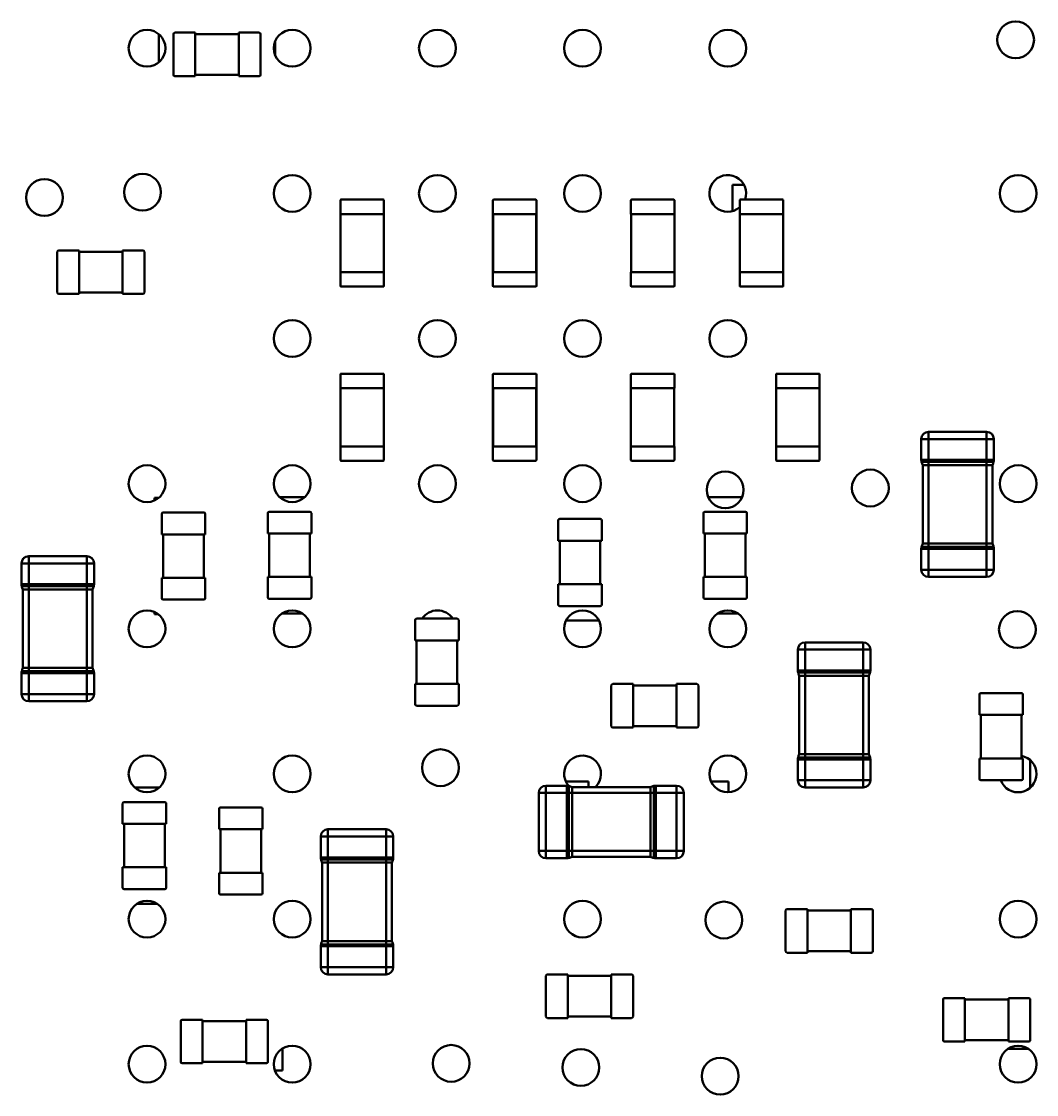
# Model space of a CAD drawing. Header units: millimetres. Extents: x 46 to 194, y 102 to 162.
# Drawn here: x 147.23 to 154.23, y 126.2 to 133.59 of the extents above; entities that cross this region are included whole.
import ezdxf

# ---------------------------------------------------------------- set-up
doc = ezdxf.new("R2010")
doc.units = ezdxf.units.MM
doc.header["$LTSCALE"] = 0.75
doc.layers.add('Visible', color=7, linetype='Continuous', lineweight=50)

msp = doc.modelspace()

# ---------------------------------------------------------------- linework, layer by layer
at = {"layer": 'Visible', "extrusion": (0, 0, -1)}
for p, q in [((148.1793, 133.3095), (148.1793, 133.5044)), ((148.2801, 133.5048), (148.2801, 133.2248)), ((148.4301, 133.5148), (148.2901, 133.5148)), ((148.4301, 133.5148), (148.4301, 133.5048)), ((148.4301, 133.2248), (148.4301, 133.5048)), ((148.7301, 133.5048), (148.4301, 133.5048)), ((148.7301, 133.5148), (148.7301, 133.5048)), ((148.7301, 133.5148), (148.8701, 133.5148)), ((148.7301, 133.2248), (148.7301, 133.5048)), ((148.8801, 133.5048), (148.8801, 133.2248)), ((148.9809, 133.4548), (148.9809, 133.359)), ((148.2901, 133.2148), (148.4301, 133.2148)), ((148.4301, 133.2248), (148.4301, 133.2148)), ((148.7301, 133.2248), (148.4301, 133.2248)), ((148.7301, 133.2248), (148.7301, 133.2148)), ((148.8701, 133.2148), (148.7301, 133.2148)), ((152.1304, 132.4654), (152.2107, 132.4654)), ((152.1304, 132.2843), (152.1304, 132.4654)), ((149.4304, 132.2645), (149.4304, 132.3595)), ((149.4354, 132.3645), (149.7254, 132.3645)), ((149.7304, 132.3595), (149.7304, 132.2645)), ((150.4806, 132.2645), (150.4806, 132.3595)), ((150.4856, 132.3645), (150.7756, 132.3645)), ((150.7806, 132.3595), (150.7806, 132.2645)), ((151.4316, 132.2645), (151.4316, 132.3595)), ((151.4366, 132.3645), (151.7266, 132.3645)), ((151.7316, 132.3595), (151.7316, 132.2645)), ((152.1812, 132.2645), (152.1812, 132.3595)), ((152.1862, 132.3645), (152.4762, 132.3645)), ((152.4812, 132.3595), (152.4812, 132.2645)), ((149.4304, 132.2645), (149.4354, 132.2645)), ((149.4309, 132.2645), (149.4309, 131.8645)), ((149.4314, 131.8645), (149.4314, 132.2645)), ((149.4354, 132.2645), (149.7254, 132.2645)), ((149.7104, 132.2645), (149.4504, 132.2645)), ((149.7254, 132.2645), (149.7304, 132.2645)), ((149.7294, 132.2645), (149.7294, 131.8645)), ((149.7299, 131.8645), (149.7299, 132.2645)), ((150.4806, 132.2645), (150.4856, 132.2645)), ((150.4811, 132.2645), (150.4811, 131.8645)), ((150.4816, 131.8645), (150.4816, 132.2645)), ((150.4856, 132.2645), (150.7756, 132.2645)), ((150.7606, 132.2645), (150.5006, 132.2645)), ((150.7756, 132.2645), (150.7806, 132.2645)), ((150.7796, 132.2645), (150.7796, 131.8645)), ((150.7801, 131.8645), (150.7801, 132.2645)), ((151.4316, 132.2645), (151.4366, 132.2645)), ((151.4321, 132.2645), (151.4321, 131.8645)), ((151.4326, 131.8645), (151.4326, 132.2645)), ((151.4366, 132.2645), (151.7266, 132.2645)), ((151.7116, 132.2645), (151.4516, 132.2645)), ((151.7266, 132.2645), (151.7316, 132.2645)), ((151.7306, 132.2645), (151.7306, 131.8645)), ((151.7311, 131.8645), (151.7311, 132.2645)), ((152.1812, 132.2645), (152.1862, 132.2645)), ((152.1817, 132.2645), (152.1817, 131.8645)), ((152.1822, 131.8645), (152.1822, 132.2645)), ((152.1862, 132.2645), (152.4762, 132.2645)), ((152.4612, 132.2645), (152.2012, 132.2645)), ((152.4762, 132.2645), (152.4812, 132.2645)), ((152.4802, 132.2645), (152.4802, 131.8645)), ((152.4807, 131.8645), (152.4807, 132.2645)), ((147.48, 132.0044), (147.48, 131.7244)), ((147.63, 132.0144), (147.49, 132.0144)), ((147.63, 132.0144), (147.63, 132.0044)), ((147.63, 131.7244), (147.63, 132.0044)), ((147.93, 132.0044), (147.63, 132.0044)), ((147.93, 132.0144), (147.93, 132.0044)), ((147.93, 132.0144), (148.07, 132.0144)), ((147.93, 131.7244), (147.93, 132.0044)), ((148.08, 132.0044), (148.08, 131.7244)), ((149.4354, 131.8645), (149.4304, 131.8645)), ((149.4304, 131.7695), (149.4304, 131.8645)), ((149.7254, 131.8645), (149.4354, 131.8645)), ((149.4504, 131.8645), (149.7104, 131.8645)), ((149.7304, 131.8645), (149.7254, 131.8645)), ((149.7304, 131.8645), (149.7304, 131.7695)), ((150.4856, 131.8645), (150.4806, 131.8645)), ((150.4806, 131.7695), (150.4806, 131.8645)), ((150.7756, 131.8645), (150.4856, 131.8645)), ((150.5006, 131.8645), (150.7606, 131.8645)), ((150.7806, 131.8645), (150.7756, 131.8645)), ((150.7806, 131.8645), (150.7806, 131.7695)), ((151.4366, 131.8645), (151.4316, 131.8645)), ((151.4316, 131.7695), (151.4316, 131.8645)), ((151.7266, 131.8645), (151.4366, 131.8645)), ((151.4516, 131.8645), (151.7116, 131.8645)), ((151.7316, 131.8645), (151.7266, 131.8645)), ((151.7316, 131.8645), (151.7316, 131.7695)), ((152.1862, 131.8645), (152.1812, 131.8645)), ((152.1812, 131.7695), (152.1812, 131.8645)), ((152.4762, 131.8645), (152.1862, 131.8645)), ((152.2012, 131.8645), (152.4612, 131.8645)), ((152.4812, 131.8645), (152.4762, 131.8645)), ((152.4812, 131.8645), (152.4812, 131.7695)), ((149.7254, 131.7645), (149.4354, 131.7645)), ((150.7756, 131.7645), (150.4856, 131.7645)), ((151.7266, 131.7645), (151.4366, 131.7645)), ((152.4762, 131.7645), (152.1862, 131.7645)), ((147.49, 131.7144), (147.63, 131.7144)), ((147.63, 131.7244), (147.63, 131.7144)), ((147.93, 131.7244), (147.63, 131.7244)), ((147.93, 131.7244), (147.93, 131.7144)), ((148.07, 131.7144), (147.93, 131.7144)), ((149.4354, 131.1641), (149.7254, 131.1641)), ((150.4856, 131.1641), (150.7756, 131.1641)), ((151.4359, 131.1641), (151.7259, 131.1641)), ((152.4361, 131.1641), (152.7261, 131.1641)), ((149.4304, 131.0641), (149.4304, 131.1591)), ((149.7304, 131.1591), (149.7304, 131.0641)), ((150.4806, 131.0641), (150.4806, 131.1591)), ((150.7806, 131.1591), (150.7806, 131.0641)), ((151.4309, 131.0641), (151.4309, 131.1591)), ((151.7309, 131.1591), (151.7309, 131.0641)), ((152.4311, 131.0641), (152.4311, 131.1591)), ((152.7311, 131.1591), (152.7311, 131.0641)), ((149.4304, 131.0641), (149.4354, 131.0641)), ((149.4309, 131.0641), (149.4309, 130.6641)), ((149.4314, 130.6641), (149.4314, 131.0641)), ((149.4354, 131.0641), (149.7254, 131.0641)), ((149.7104, 131.0641), (149.4504, 131.0641)), ((149.7254, 131.0641), (149.7304, 131.0641)), ((149.7294, 131.0641), (149.7294, 130.6641)), ((149.7299, 130.6641), (149.7299, 131.0641)), ((150.4806, 131.0641), (150.4856, 131.0641)), ((150.4811, 131.0641), (150.4811, 130.6641)), ((150.4816, 130.6641), (150.4816, 131.0641)), ((150.4856, 131.0641), (150.7756, 131.0641)), ((150.7606, 131.0641), (150.5006, 131.0641)), ((150.7756, 131.0641), (150.7806, 131.0641)), ((150.7796, 131.0641), (150.7796, 130.6641)), ((150.7801, 130.6641), (150.7801, 131.0641)), ((151.4309, 131.0641), (151.4359, 131.0641)), ((151.4314, 131.0641), (151.4314, 130.6641)), ((151.4319, 130.6641), (151.4319, 131.0641)), ((151.4359, 131.0641), (151.7259, 131.0641)), ((151.7109, 131.0641), (151.4509, 131.0641)), ((151.7259, 131.0641), (151.7309, 131.0641)), ((151.7299, 131.0641), (151.7299, 130.6641)), ((151.7304, 130.6641), (151.7304, 131.0641)), ((152.4311, 131.0641), (152.4361, 131.0641)), ((152.4316, 131.0641), (152.4316, 130.6641)), ((152.4321, 130.6641), (152.4321, 131.0641)), ((152.4361, 131.0641), (152.7261, 131.0641)), ((152.7111, 131.0641), (152.4511, 131.0641)), ((152.7261, 131.0641), (152.7311, 131.0641)), ((152.7301, 131.0641), (152.7301, 130.6641)), ((152.7306, 130.6641), (152.7306, 131.0641)), ((153.4814, 130.7139), (153.4814, 130.7639)), ((153.4814, 130.7639), (153.4814, 130.7139)), ((153.4814, 130.7639), (153.8814, 130.7639)), ((153.8814, 130.7639), (153.4814, 130.7639)), ((153.8814, 130.7139), (153.8814, 130.7639)), ((153.8814, 130.7639), (153.8814, 130.7139)), ((149.4354, 130.6641), (149.4304, 130.6641)), ((149.4304, 130.5691), (149.4304, 130.6641)), ((149.7254, 130.6641), (149.4354, 130.6641)), ((149.4504, 130.6641), (149.7104, 130.6641)), ((149.7304, 130.6641), (149.7254, 130.6641)), ((149.7304, 130.6641), (149.7304, 130.5691)), ((150.4856, 130.6641), (150.4806, 130.6641)), ((150.4806, 130.5691), (150.4806, 130.6641)), ((150.7756, 130.6641), (150.4856, 130.6641)), ((150.5006, 130.6641), (150.7606, 130.6641)), ((150.7806, 130.6641), (150.7756, 130.6641)), ((150.7806, 130.6641), (150.7806, 130.5691)), ((151.4359, 130.6641), (151.4309, 130.6641)), ((151.4309, 130.5691), (151.4309, 130.6641)), ((151.7259, 130.6641), (151.4359, 130.6641)), ((151.4509, 130.6641), (151.7109, 130.6641)), ((151.7309, 130.6641), (151.7259, 130.6641)), ((151.7309, 130.6641), (151.7309, 130.5691)), ((152.4361, 130.6641), (152.4311, 130.6641)), ((152.4311, 130.5691), (152.4311, 130.6641)), ((152.7261, 130.6641), (152.4361, 130.6641)), ((152.4511, 130.6641), (152.7111, 130.6641)), ((152.7311, 130.6641), (152.7261, 130.6641)), ((152.7311, 130.6641), (152.7311, 130.5691)), ((153.4814, 130.7139), (153.4314, 130.7139)), ((153.4314, 130.7139), (153.4814, 130.7139)), ((153.4314, 130.5704), (153.4314, 130.7139)), ((153.4314, 130.7139), (153.4314, 130.5704)), ((153.4814, 130.7139), (153.8814, 130.7139)), ((153.8814, 130.7139), (153.4814, 130.7139)), ((153.4814, 130.7139), (153.4814, 130.5704)), ((153.4814, 130.5704), (153.4814, 130.7139)), ((153.9314, 130.7139), (153.8814, 130.7139)), ((153.8814, 130.7139), (153.9314, 130.7139)), ((153.8814, 130.7139), (153.8814, 130.5704)), ((153.8814, 130.5704), (153.8814, 130.7139)), ((153.9314, 130.7139), (153.9314, 130.5704)), ((153.9314, 130.5704), (153.9314, 130.7139)), ((149.7254, 130.5641), (149.4354, 130.5641)), ((150.7756, 130.5641), (150.4856, 130.5641)), ((151.7259, 130.5641), (151.4359, 130.5641)), ((152.7261, 130.5641), (152.4361, 130.5641)), ((153.4814, 130.5704), (153.4314, 130.5704)), ((153.4314, 130.5704), (153.4814, 130.5704)), ((153.4814, 130.5567), (153.4334, 130.5567)), ((153.4334, 130.5567), (153.4814, 130.5567)), ((153.4814, 130.5339), (153.4414, 130.5339)), ((153.4414, 130.5339), (153.4814, 130.5339)), ((153.4414, 129.9939), (153.4414, 130.5339)), ((153.4414, 130.5339), (153.4414, 129.9939)), ((153.4814, 130.5567), (153.4814, 130.5704)), ((153.4814, 130.5704), (153.4814, 130.5567)), ((153.4814, 130.5704), (153.8814, 130.5704)), ((153.8814, 130.5704), (153.4814, 130.5704)), ((153.4814, 130.5339), (153.4814, 130.5567)), ((153.4814, 130.5567), (153.8814, 130.5567)), ((153.8814, 130.5567), (153.4814, 130.5567)), ((153.4814, 130.5339), (153.4814, 130.5567)), ((153.4814, 130.5339), (153.8814, 130.5339)), ((153.8814, 130.5339), (153.4814, 130.5339)), ((153.4814, 130.5339), (153.4814, 129.9939)), ((153.4814, 129.9939), (153.4814, 130.5339)), ((153.9314, 130.5704), (153.8814, 130.5704)), ((153.8814, 130.5704), (153.9314, 130.5704)), ((153.8814, 130.5567), (153.8814, 130.5704)), ((153.8814, 130.5704), (153.8814, 130.5567)), ((153.9295, 130.5567), (153.8814, 130.5567)), ((153.8814, 130.5567), (153.9295, 130.5567)), ((153.8814, 130.5567), (153.8814, 130.5339)), ((153.8814, 130.5567), (153.8814, 130.5339)), ((153.9214, 130.5339), (153.8814, 130.5339)), ((153.8814, 130.5339), (153.9214, 130.5339)), ((153.8814, 130.5339), (153.8814, 129.9939)), ((153.8814, 129.9939), (153.8814, 130.5339)), ((153.9214, 130.5339), (153.9214, 129.9939)), ((153.9214, 129.9939), (153.9214, 130.5339)), ((148.1487, 130.3086), (148.1783, 130.3086)), ((148.1487, 130.2907), (148.1487, 130.3086)), ((149.0113, 130.3147), (149.1852, 130.3147)), ((151.9642, 130.3147), (152.1978, 130.3147)), ((148.2095, 130.2078), (148.4895, 130.2078)), ((148.9302, 130.2039), (148.9302, 130.0639)), ((149.2202, 130.2139), (148.9402, 130.2139)), ((149.2302, 130.0639), (149.2302, 130.2039)), ((151.931, 130.0639), (151.931, 130.2039)), ((151.941, 130.2139), (152.221, 130.2139)), ((152.231, 130.2039), (152.231, 130.0639)), ((148.1995, 130.0578), (148.1995, 130.1978)), ((148.4995, 130.1978), (148.4995, 130.0578)), ((150.9307, 130.1539), (150.9307, 130.0139)), ((151.2207, 130.1639), (150.9407, 130.1639)), ((151.2307, 130.0139), (151.2307, 130.1539)), ((148.1995, 130.0578), (148.2095, 130.0578)), ((148.2095, 130.0578), (148.2095, 129.7578)), ((148.4895, 130.0578), (148.2095, 130.0578)), ((148.4895, 130.0578), (148.4995, 130.0578)), ((148.4895, 130.0578), (148.4895, 129.7578)), ((148.9402, 130.0639), (148.9302, 130.0639)), ((148.9402, 130.0639), (149.2202, 130.0639)), ((148.9402, 129.7639), (148.9402, 130.0639)), ((149.2302, 130.0639), (149.2202, 130.0639)), ((149.2202, 129.7639), (149.2202, 130.0639)), ((151.931, 130.0639), (151.941, 130.0639)), ((151.941, 130.0639), (151.941, 129.7639)), ((152.221, 130.0639), (151.941, 130.0639)), ((152.221, 130.0639), (152.231, 130.0639)), ((152.221, 130.0639), (152.221, 129.7639)), ((150.9407, 130.0139), (150.9307, 130.0139)), ((150.9407, 130.0139), (151.2207, 130.0139)), ((150.9407, 129.7139), (150.9407, 130.0139)), ((151.2307, 130.0139), (151.2207, 130.0139)), ((151.2207, 129.7139), (151.2207, 130.0139)), ((153.4814, 129.9939), (153.4414, 129.9939)), ((153.4414, 129.9939), (153.4814, 129.9939)), ((153.4814, 129.9712), (153.4814, 129.9939)), ((153.4814, 129.9939), (153.8814, 129.9939)), ((153.8814, 129.9939), (153.4814, 129.9939)), ((153.4814, 129.9712), (153.4814, 129.9939)), ((153.9214, 129.9939), (153.8814, 129.9939)), ((153.8814, 129.9939), (153.9214, 129.9939)), ((153.8814, 129.9939), (153.8814, 129.9712)), ((153.8814, 129.9939), (153.8814, 129.9712)), ((147.2833, 129.9075), (147.2833, 129.8575)), ((147.2833, 129.8575), (147.2833, 129.9075)), ((147.2833, 129.9075), (147.6833, 129.9075)), ((147.6833, 129.9075), (147.2833, 129.9075)), ((147.6833, 129.9075), (147.6833, 129.8575)), ((147.6833, 129.8575), (147.6833, 129.9075)), ((153.4814, 129.9575), (153.4314, 129.9575)), ((153.4314, 129.9575), (153.4814, 129.9575)), ((153.4314, 129.8139), (153.4314, 129.9575)), ((153.4314, 129.9575), (153.4314, 129.8139)), ((153.4814, 129.9712), (153.4334, 129.9712)), ((153.4334, 129.9712), (153.4814, 129.9712)), ((153.4814, 129.9575), (153.4814, 129.9712)), ((153.4814, 129.9712), (153.4814, 129.9575)), ((153.4814, 129.9712), (153.8814, 129.9712)), ((153.8814, 129.9712), (153.4814, 129.9712)), ((153.4814, 129.9575), (153.8814, 129.9575)), ((153.8814, 129.9575), (153.4814, 129.9575)), ((153.4814, 129.9575), (153.4814, 129.8139)), ((153.4814, 129.8139), (153.4814, 129.9575)), ((153.9295, 129.9712), (153.8814, 129.9712)), ((153.8814, 129.9712), (153.9295, 129.9712)), ((153.8814, 129.9575), (153.8814, 129.9712)), ((153.8814, 129.9712), (153.8814, 129.9575)), ((153.9314, 129.9575), (153.8814, 129.9575)), ((153.8814, 129.9575), (153.9314, 129.9575)), ((153.8814, 129.9575), (153.8814, 129.8139)), ((153.8814, 129.8139), (153.8814, 129.9575)), ((153.9314, 129.9575), (153.9314, 129.8139)), ((153.9314, 129.8139), (153.9314, 129.9575)), ((147.2333, 129.8575), (147.2833, 129.8575)), ((147.2833, 129.8575), (147.2333, 129.8575)), ((147.2333, 129.7139), (147.2333, 129.8575)), ((147.2333, 129.8575), (147.2333, 129.7139)), ((147.2833, 129.7139), (147.2833, 129.8575)), ((147.2833, 129.8575), (147.2833, 129.7139)), ((147.6833, 129.8575), (147.2833, 129.8575)), ((147.2833, 129.8575), (147.6833, 129.8575)), ((147.6833, 129.8575), (147.7333, 129.8575)), ((147.7333, 129.8575), (147.6833, 129.8575)), ((147.6833, 129.7139), (147.6833, 129.8575)), ((147.6833, 129.8575), (147.6833, 129.7139)), ((147.7333, 129.8575), (147.7333, 129.7139)), ((147.7333, 129.7139), (147.7333, 129.8575)), ((148.9402, 129.7639), (148.9302, 129.7639)), ((148.9302, 129.6239), (148.9302, 129.7639)), ((148.9402, 129.7639), (149.2202, 129.7639)), ((149.2302, 129.7639), (149.2202, 129.7639)), ((149.2302, 129.7639), (149.2302, 129.6239)), ((151.931, 129.7639), (151.941, 129.7639)), ((151.931, 129.7639), (151.931, 129.6239)), ((152.221, 129.7639), (151.941, 129.7639)), ((152.221, 129.7639), (152.231, 129.7639)), ((152.231, 129.6239), (152.231, 129.7639)), ((153.4814, 129.8139), (153.4314, 129.8139)), ((153.4314, 129.8139), (153.4814, 129.8139)), ((153.4814, 129.7639), (153.4814, 129.8139)), ((153.4814, 129.8139), (153.4814, 129.7639)), ((153.4814, 129.8139), (153.8814, 129.8139)), ((153.8814, 129.8139), (153.4814, 129.8139)), ((153.8814, 129.7639), (153.4814, 129.7639)), ((153.4814, 129.7639), (153.8814, 129.7639)), ((153.9314, 129.8139), (153.8814, 129.8139)), ((153.8814, 129.8139), (153.9314, 129.8139)), ((153.8814, 129.7639), (153.8814, 129.8139)), ((153.8814, 129.8139), (153.8814, 129.7639)), ((147.2333, 129.7139), (147.2833, 129.7139)), ((147.2833, 129.7139), (147.2333, 129.7139)), ((147.2352, 129.7002), (147.2833, 129.7002)), ((147.2833, 129.7002), (147.2352, 129.7002)), ((147.2833, 129.7139), (147.2833, 129.7002)), ((147.2833, 129.7002), (147.2833, 129.7139)), ((147.6833, 129.7139), (147.2833, 129.7139)), ((147.2833, 129.7139), (147.6833, 129.7139)), ((147.2833, 129.6775), (147.2833, 129.7002)), ((147.6833, 129.7002), (147.2833, 129.7002)), ((147.2833, 129.7002), (147.6833, 129.7002)), ((147.2833, 129.6775), (147.2833, 129.7002)), ((147.6833, 129.7139), (147.6833, 129.7002)), ((147.6833, 129.7002), (147.6833, 129.7139)), ((147.6833, 129.7139), (147.7333, 129.7139)), ((147.7333, 129.7139), (147.6833, 129.7139)), ((147.6833, 129.7002), (147.7314, 129.7002)), ((147.7314, 129.7002), (147.6833, 129.7002)), ((147.6833, 129.7002), (147.6833, 129.6775)), ((147.6833, 129.7002), (147.6833, 129.6775)), ((148.1995, 129.7578), (148.2095, 129.7578)), ((148.1995, 129.7578), (148.1995, 129.6178)), ((148.4895, 129.7578), (148.2095, 129.7578)), ((148.4895, 129.7578), (148.4995, 129.7578)), ((148.4995, 129.6178), (148.4995, 129.7578)), ((150.9407, 129.7139), (150.9307, 129.7139)), ((150.9307, 129.5739), (150.9307, 129.7139)), ((150.9407, 129.7139), (151.2207, 129.7139)), ((151.2307, 129.7139), (151.2207, 129.7139)), ((151.2307, 129.7139), (151.2307, 129.5739)), ((147.2433, 129.6775), (147.2833, 129.6775)), ((147.2833, 129.6775), (147.2433, 129.6775)), ((147.2433, 129.1375), (147.2433, 129.6775)), ((147.2433, 129.6775), (147.2433, 129.1375)), ((147.2833, 129.1375), (147.2833, 129.6775)), ((147.2833, 129.6775), (147.2833, 129.1375)), ((147.6833, 129.6775), (147.2833, 129.6775)), ((147.2833, 129.6775), (147.6833, 129.6775)), ((147.6833, 129.6775), (147.7233, 129.6775)), ((147.7233, 129.6775), (147.6833, 129.6775)), ((147.6833, 129.1375), (147.6833, 129.6775)), ((147.6833, 129.6775), (147.6833, 129.1375)), ((147.7233, 129.6775), (147.7233, 129.1375)), ((147.7233, 129.1375), (147.7233, 129.6775)), ((149.2202, 129.6139), (148.9402, 129.6139)), ((151.941, 129.6139), (152.221, 129.6139)), ((148.2095, 129.6078), (148.4895, 129.6078)), ((151.2207, 129.5639), (150.9407, 129.5639)), ((148.1487, 129.507), (148.1487, 129.5232)), ((148.176, 129.507), (148.1487, 129.507)), ((149.1675, 129.5131), (149.029, 129.5131)), ((149.9452, 129.4668), (149.9452, 129.3268)), ((150.2352, 129.4768), (149.9552, 129.4768)), ((150.2452, 129.3268), (150.2452, 129.4668)), ((152.1675, 129.5131), (152.029, 129.5131)), ((151.2119, 129.4631), (150.9846, 129.4631)), ((149.9552, 129.3268), (149.9452, 129.3268)), ((149.9552, 129.3268), (150.2352, 129.3268)), ((149.9552, 129.0268), (149.9552, 129.3268)), ((150.2452, 129.3268), (150.2352, 129.3268)), ((150.2352, 129.0268), (150.2352, 129.3268)), ((152.631, 129.2636), (152.581, 129.2636)), ((152.581, 129.2636), (152.631, 129.2636)), ((152.581, 129.1201), (152.581, 129.2636)), ((152.581, 129.2636), (152.581, 129.1201)), ((152.631, 129.2636), (152.631, 129.3136)), ((152.631, 129.3136), (152.631, 129.2636)), ((152.631, 129.3136), (153.031, 129.3136)), ((153.031, 129.3136), (152.631, 129.3136)), ((152.631, 129.2636), (153.031, 129.2636)), ((153.031, 129.2636), (152.631, 129.2636)), ((152.631, 129.2636), (152.631, 129.1201)), ((152.631, 129.1201), (152.631, 129.2636)), ((153.031, 129.2636), (153.031, 129.3136)), ((153.031, 129.3136), (153.031, 129.2636)), ((153.081, 129.2636), (153.031, 129.2636)), ((153.031, 129.2636), (153.081, 129.2636)), ((153.031, 129.2636), (153.031, 129.1201)), ((153.031, 129.1201), (153.031, 129.2636)), ((153.081, 129.2636), (153.081, 129.1201)), ((153.081, 129.1201), (153.081, 129.2636)), ((147.2333, 129.101), (147.2833, 129.101)), ((147.2833, 129.101), (147.2333, 129.101)), ((147.2333, 128.9575), (147.2333, 129.101)), ((147.2333, 129.101), (147.2333, 128.9575)), ((147.2352, 129.1147), (147.2833, 129.1147)), ((147.2833, 129.1147), (147.2352, 129.1147)), ((147.2433, 129.1375), (147.2833, 129.1375)), ((147.2833, 129.1375), (147.2433, 129.1375)), ((147.2833, 129.1147), (147.2833, 129.1375)), ((147.6833, 129.1375), (147.2833, 129.1375)), ((147.2833, 129.1375), (147.6833, 129.1375)), ((147.2833, 129.1147), (147.2833, 129.1375)), ((147.2833, 129.1147), (147.2833, 129.101)), ((147.2833, 129.101), (147.2833, 129.1147)), ((147.6833, 129.1147), (147.2833, 129.1147)), ((147.2833, 129.1147), (147.6833, 129.1147)), ((147.2833, 128.9575), (147.2833, 129.101)), ((147.2833, 129.101), (147.2833, 128.9575)), ((147.6833, 129.101), (147.2833, 129.101)), ((147.2833, 129.101), (147.6833, 129.101)), ((147.6833, 129.1375), (147.7233, 129.1375)), ((147.7233, 129.1375), (147.6833, 129.1375)), ((147.6833, 129.1375), (147.6833, 129.1147)), ((147.6833, 129.1375), (147.6833, 129.1147)), ((147.6833, 129.1147), (147.6833, 129.101)), ((147.6833, 129.101), (147.6833, 129.1147)), ((147.6833, 129.1147), (147.7314, 129.1147)), ((147.7314, 129.1147), (147.6833, 129.1147)), ((147.6833, 129.101), (147.7333, 129.101)), ((147.7333, 129.101), (147.6833, 129.101)), ((147.6833, 128.9575), (147.6833, 129.101)), ((147.6833, 129.101), (147.6833, 128.9575)), ((147.7333, 129.101), (147.7333, 128.9575)), ((147.7333, 128.9575), (147.7333, 129.101)), ((152.631, 129.1201), (152.581, 129.1201)), ((152.581, 129.1201), (152.631, 129.1201)), ((152.631, 129.1063), (152.583, 129.1063)), ((152.583, 129.1063), (152.631, 129.1063)), ((152.631, 129.1063), (152.631, 129.1201)), ((152.631, 129.1201), (152.631, 129.1063)), ((152.631, 129.1201), (153.031, 129.1201)), ((153.031, 129.1201), (152.631, 129.1201)), ((152.631, 129.0836), (152.631, 129.1063)), ((152.631, 129.1063), (153.031, 129.1063)), ((153.031, 129.1063), (152.631, 129.1063)), ((152.631, 129.0836), (152.631, 129.1063)), ((153.081, 129.1201), (153.031, 129.1201)), ((153.031, 129.1201), (153.081, 129.1201)), ((153.031, 129.1063), (153.031, 129.1201)), ((153.031, 129.1201), (153.031, 129.1063)), ((153.0791, 129.1063), (153.031, 129.1063)), ((153.031, 129.1063), (153.0791, 129.1063)), ((153.031, 129.1063), (153.031, 129.0836)), ((153.031, 129.1063), (153.031, 129.0836)), ((149.9552, 129.0268), (149.9452, 129.0268)), ((149.9452, 128.8868), (149.9452, 129.0268)), ((149.9552, 129.0268), (150.2352, 129.0268)), ((150.2452, 129.0268), (150.2352, 129.0268)), ((150.2452, 129.0268), (150.2452, 128.8868)), ((151.4463, 129.0266), (151.3064, 129.0266)), ((151.4463, 129.0266), (151.4463, 129.0166)), ((151.7464, 129.0266), (151.7464, 129.0166)), ((151.7464, 129.0266), (151.8863, 129.0266)), ((152.631, 129.0836), (152.591, 129.0836)), ((152.591, 129.0836), (152.631, 129.0836)), ((152.591, 128.5436), (152.591, 129.0836)), ((152.591, 129.0836), (152.591, 128.5436)), ((152.631, 129.0836), (153.031, 129.0836)), ((153.031, 129.0836), (152.631, 129.0836)), ((152.631, 129.0836), (152.631, 128.5436)), ((152.631, 128.5436), (152.631, 129.0836)), ((153.071, 129.0836), (153.031, 129.0836)), ((153.031, 129.0836), (153.071, 129.0836)), ((153.031, 129.0836), (153.031, 128.5436)), ((153.031, 128.5436), (153.031, 129.0836)), ((153.071, 129.0836), (153.071, 128.5436)), ((153.071, 128.5436), (153.071, 129.0836)), ((147.2333, 128.9575), (147.2833, 128.9575)), ((147.2833, 128.9575), (147.2333, 128.9575)), ((147.2833, 128.9575), (147.2833, 128.9075)), ((147.2833, 128.9075), (147.2833, 128.9575)), ((147.6833, 128.9575), (147.2833, 128.9575)), ((147.2833, 128.9575), (147.6833, 128.9575)), ((147.6833, 128.9575), (147.6833, 128.9075)), ((147.6833, 128.9075), (147.6833, 128.9575)), ((147.6833, 128.9575), (147.7333, 128.9575)), ((147.7333, 128.9575), (147.6833, 128.9575)), ((151.2963, 129.0166), (151.2963, 128.7366)), ((151.4463, 128.7366), (151.4463, 129.0166)), ((151.7464, 129.0166), (151.4463, 129.0166)), ((151.7464, 128.7366), (151.7464, 129.0166)), ((151.8964, 129.0166), (151.8964, 128.7366)), ((153.8314, 128.8137), (153.8314, 128.9537)), ((153.8414, 128.9637), (154.1214, 128.9637)), ((154.1314, 128.9537), (154.1314, 128.8137)), ((147.6833, 128.9075), (147.2833, 128.9075)), ((147.2833, 128.9075), (147.6833, 128.9075)), ((150.2352, 128.8768), (149.9552, 128.8768)), ((153.8314, 128.8137), (153.8414, 128.8137)), ((153.8414, 128.8137), (153.8414, 128.5137)), ((154.1214, 128.8137), (153.8414, 128.8137)), ((154.1214, 128.8137), (154.1314, 128.8137)), ((154.1214, 128.8137), (154.1214, 128.5137)), ((151.3064, 128.7266), (151.4463, 128.7266)), ((151.4463, 128.7366), (151.4463, 128.7266)), ((151.7464, 128.7366), (151.4463, 128.7366)), ((151.7464, 128.7366), (151.7464, 128.7266)), ((151.8863, 128.7266), (151.7464, 128.7266)), ((152.631, 128.5071), (152.581, 128.5071)), ((152.581, 128.5071), (152.631, 128.5071)), ((152.581, 128.3636), (152.581, 128.5071)), ((152.581, 128.5071), (152.581, 128.3636)), ((152.631, 128.5209), (152.583, 128.5209)), ((152.583, 128.5209), (152.631, 128.5209)), ((152.631, 128.5436), (152.591, 128.5436)), ((152.591, 128.5436), (152.631, 128.5436)), ((152.631, 128.5209), (152.631, 128.5436)), ((152.631, 128.5436), (153.031, 128.5436)), ((153.031, 128.5436), (152.631, 128.5436)), ((152.631, 128.5209), (152.631, 128.5436)), ((152.631, 128.5071), (152.631, 128.5209)), ((152.631, 128.5209), (152.631, 128.5071)), ((152.631, 128.5209), (153.031, 128.5209)), ((153.031, 128.5209), (152.631, 128.5209)), ((152.631, 128.5071), (153.031, 128.5071)), ((153.031, 128.5071), (152.631, 128.5071)), ((152.631, 128.5071), (152.631, 128.3636)), ((152.631, 128.3636), (152.631, 128.5071)), ((153.071, 128.5436), (153.031, 128.5436)), ((153.031, 128.5436), (153.071, 128.5436)), ((153.031, 128.5436), (153.031, 128.5209)), ((153.031, 128.5436), (153.031, 128.5209)), ((153.0791, 128.5209), (153.031, 128.5209)), ((153.031, 128.5209), (153.0791, 128.5209)), ((153.031, 128.5071), (153.031, 128.5209)), ((153.031, 128.5209), (153.031, 128.5071)), ((153.081, 128.5071), (153.031, 128.5071)), ((153.031, 128.5071), (153.081, 128.5071)), ((153.031, 128.5071), (153.031, 128.3636)), ((153.031, 128.3636), (153.031, 128.5071)), ((153.081, 128.5071), (153.081, 128.3636)), ((153.081, 128.3636), (153.081, 128.5071)), ((153.8314, 128.5137), (153.8414, 128.5137)), ((153.8314, 128.5137), (153.8314, 128.3737)), ((154.1214, 128.5137), (153.8414, 128.5137)), ((154.1214, 128.5137), (154.1314, 128.5137)), ((154.1314, 128.3737), (154.1314, 128.5137)), ((154.1822, 128.5019), (154.1822, 128.312)), ((150.9825, 128.3554), (151.1389, 128.3554)), ((151.1389, 128.3554), (151.1389, 128.316)), ((151.9825, 128.3554), (152.1041, 128.3554)), ((152.1041, 128.3554), (152.1041, 128.2803)), ((152.631, 128.3636), (152.581, 128.3636)), ((152.581, 128.3636), (152.631, 128.3636)), ((152.631, 128.3136), (152.631, 128.3636)), ((152.631, 128.3636), (152.631, 128.3136)), ((152.631, 128.3636), (153.031, 128.3636)), ((153.031, 128.3636), (152.631, 128.3636)), ((153.081, 128.3636), (153.031, 128.3636)), ((153.031, 128.3636), (153.081, 128.3636)), ((153.031, 128.3136), (153.031, 128.3636)), ((153.031, 128.3636), (153.031, 128.3136)), ((153.8414, 128.3637), (154.1214, 128.3637)), ((148.0118, 128.3142), (148.1847, 128.3142)), ((150.8461, 128.326), (150.8461, 128.276)), ((150.8461, 128.276), (150.8461, 128.326)), ((150.8461, 128.326), (150.9897, 128.326)), ((150.9897, 128.326), (150.8461, 128.326)), ((150.9897, 128.326), (150.9897, 128.276)), ((150.9897, 128.276), (150.9897, 128.326)), ((151.0034, 128.3241), (151.0034, 128.276)), ((151.0034, 128.276), (151.0034, 128.3241)), ((151.0261, 128.316), (151.0261, 128.276)), ((151.0261, 128.276), (151.0261, 128.316)), ((151.0261, 128.316), (151.5661, 128.316)), ((151.5661, 128.316), (151.0261, 128.316)), ((151.5661, 128.316), (151.5661, 128.276)), ((151.5661, 128.276), (151.5661, 128.316)), ((151.5889, 128.3241), (151.5889, 128.276)), ((151.5889, 128.276), (151.5889, 128.3241)), ((151.6026, 128.326), (151.6026, 128.276)), ((151.6026, 128.276), (151.6026, 128.326)), ((151.6026, 128.326), (151.7461, 128.326)), ((151.7461, 128.326), (151.6026, 128.326)), ((151.7461, 128.326), (151.7461, 128.276)), ((151.7461, 128.276), (151.7461, 128.326)), ((153.031, 128.3136), (152.631, 128.3136)), ((152.631, 128.3136), (153.031, 128.3136)), ((147.94, 128.2134), (148.22, 128.2134)), ((150.8461, 128.276), (150.7961, 128.276)), ((150.7961, 128.276), (150.8461, 128.276)), ((150.7961, 127.876), (150.7961, 128.276)), ((150.7961, 128.276), (150.7961, 127.876)), ((150.8461, 128.276), (150.9897, 128.276)), ((150.8461, 127.876), (150.8461, 128.276)), ((150.8461, 128.276), (150.8461, 127.876)), ((150.9897, 128.276), (150.8461, 128.276)), ((151.0034, 128.276), (150.9897, 128.276)), ((150.9897, 128.276), (151.0034, 128.276)), ((150.9897, 127.876), (150.9897, 128.276)), ((150.9897, 128.276), (150.9897, 127.876)), ((151.0034, 128.276), (151.0261, 128.276)), ((151.0034, 127.876), (151.0034, 128.276)), ((151.0034, 128.276), (151.0034, 127.876)), ((151.0034, 128.276), (151.0261, 128.276)), ((151.0261, 128.276), (151.5661, 128.276)), ((151.0261, 127.876), (151.0261, 128.276)), ((151.0261, 128.276), (151.0261, 127.876)), ((151.5661, 128.276), (151.0261, 128.276)), ((151.5661, 128.276), (151.5889, 128.276)), ((151.5661, 127.876), (151.5661, 128.276)), ((151.5661, 128.276), (151.5661, 127.876)), ((151.5661, 128.276), (151.5889, 128.276)), ((151.6026, 128.276), (151.5889, 128.276)), ((151.5889, 128.276), (151.6026, 128.276)), ((151.5889, 127.876), (151.5889, 128.276)), ((151.5889, 128.276), (151.5889, 127.876)), ((151.6026, 128.276), (151.7461, 128.276)), ((151.6026, 127.876), (151.6026, 128.276)), ((151.6026, 128.276), (151.6026, 127.876)), ((151.7461, 128.276), (151.6026, 128.276)), ((151.7961, 128.276), (151.7461, 128.276)), ((151.7461, 128.276), (151.7961, 128.276)), ((151.7461, 127.876), (151.7461, 128.276)), ((151.7461, 128.276), (151.7461, 127.876)), ((151.7961, 128.276), (151.7961, 127.876)), ((151.7961, 127.876), (151.7961, 128.276)), ((147.93, 128.0634), (147.93, 128.2034)), ((148.23, 128.2034), (148.23, 128.0634)), ((148.5942, 128.1658), (148.5942, 128.0258)), ((148.8842, 128.1758), (148.6042, 128.1758)), ((148.8942, 128.0258), (148.8942, 128.1658)), ((147.93, 128.0634), (147.94, 128.0634)), ((147.94, 128.0634), (147.94, 127.7634)), ((148.22, 128.0634), (147.94, 128.0634)), ((148.22, 128.0634), (148.23, 128.0634)), ((148.22, 128.0634), (148.22, 127.7634)), ((148.6042, 128.0258), (148.5942, 128.0258)), ((148.6042, 128.0258), (148.8842, 128.0258)), ((148.6042, 127.7258), (148.6042, 128.0258)), ((148.8942, 128.0258), (148.8842, 128.0258)), ((148.8842, 127.7258), (148.8842, 128.0258)), ((149.3448, 127.9756), (149.3448, 128.0256)), ((149.3448, 128.0256), (149.3448, 127.9756)), ((149.3448, 128.0256), (149.7448, 128.0256)), ((149.7448, 128.0256), (149.3448, 128.0256)), ((149.7448, 127.9756), (149.7448, 128.0256)), ((149.7448, 128.0256), (149.7448, 127.9756)), ((149.3448, 127.9756), (149.2948, 127.9756)), ((149.2948, 127.9756), (149.3448, 127.9756)), ((149.2948, 127.832), (149.2948, 127.9756)), ((149.2948, 127.9756), (149.2948, 127.832)), ((149.3448, 127.9756), (149.7448, 127.9756)), ((149.7448, 127.9756), (149.3448, 127.9756)), ((149.3448, 127.9756), (149.3448, 127.832)), ((149.3448, 127.832), (149.3448, 127.9756)), ((149.7948, 127.9756), (149.7448, 127.9756)), ((149.7448, 127.9756), (149.7948, 127.9756)), ((149.7448, 127.9756), (149.7448, 127.832)), ((149.7448, 127.832), (149.7448, 127.9756)), ((149.7948, 127.9756), (149.7948, 127.832)), ((149.7948, 127.832), (149.7948, 127.9756)), ((150.8461, 127.876), (150.7961, 127.876)), ((150.7961, 127.876), (150.8461, 127.876)), ((150.8461, 127.876), (150.8461, 127.826)), ((150.8461, 127.826), (150.8461, 127.876)), ((150.8461, 127.876), (150.9897, 127.876)), ((150.9897, 127.876), (150.8461, 127.876)), ((151.0034, 127.876), (150.9897, 127.876)), ((150.9897, 127.876), (150.9897, 127.826)), ((150.9897, 127.826), (150.9897, 127.876)), ((150.9897, 127.876), (151.0034, 127.876)), ((151.0034, 127.876), (151.0034, 127.8279)), ((151.0034, 127.8279), (151.0034, 127.876)), ((151.0261, 127.876), (151.0034, 127.876)), ((151.0261, 127.876), (151.0034, 127.876)), ((151.0261, 127.876), (151.0261, 127.836)), ((151.0261, 127.836), (151.0261, 127.876)), ((151.0261, 127.876), (151.5661, 127.876)), ((151.5661, 127.876), (151.0261, 127.876)), ((151.5661, 127.876), (151.5661, 127.836)), ((151.5661, 127.836), (151.5661, 127.876)), ((151.5889, 127.876), (151.5661, 127.876)), ((151.5889, 127.876), (151.5661, 127.876)), ((151.6026, 127.876), (151.5889, 127.876)), ((151.5889, 127.876), (151.5889, 127.8279)), ((151.5889, 127.8279), (151.5889, 127.876)), ((151.5889, 127.876), (151.6026, 127.876)), ((151.6026, 127.876), (151.6026, 127.826)), ((151.6026, 127.826), (151.6026, 127.876)), ((151.6026, 127.876), (151.7461, 127.876)), ((151.7461, 127.876), (151.6026, 127.876)), ((151.7961, 127.876), (151.7461, 127.876)), ((151.7461, 127.876), (151.7461, 127.826)), ((151.7461, 127.826), (151.7461, 127.876)), ((151.7461, 127.876), (151.7961, 127.876)), ((147.93, 127.7634), (147.94, 127.7634)), ((147.93, 127.7634), (147.93, 127.6234)), ((148.22, 127.7634), (147.94, 127.7634)), ((148.22, 127.7634), (148.23, 127.7634)), ((148.23, 127.6234), (148.23, 127.7634)), ((149.3448, 127.832), (149.2948, 127.832)), ((149.2948, 127.832), (149.3448, 127.832)), ((149.3448, 127.8183), (149.2967, 127.8183)), ((149.2967, 127.8183), (149.3448, 127.8183)), ((149.3448, 127.7956), (149.3048, 127.7956)), ((149.3048, 127.7956), (149.3448, 127.7956)), ((149.3048, 127.2556), (149.3048, 127.7956)), ((149.3048, 127.7956), (149.3048, 127.2556)), ((149.3448, 127.8183), (149.3448, 127.832)), ((149.3448, 127.832), (149.3448, 127.8183)), ((149.3448, 127.832), (149.7448, 127.832)), ((149.7448, 127.832), (149.3448, 127.832)), ((149.3448, 127.7956), (149.3448, 127.8183)), ((149.3448, 127.8183), (149.7448, 127.8183)), ((149.7448, 127.8183), (149.3448, 127.8183)), ((149.3448, 127.7956), (149.3448, 127.8183)), ((149.3448, 127.7956), (149.7448, 127.7956)), ((149.7448, 127.7956), (149.3448, 127.7956)), ((149.3448, 127.7956), (149.3448, 127.2556)), ((149.3448, 127.2556), (149.3448, 127.7956)), ((149.7948, 127.832), (149.7448, 127.832)), ((149.7448, 127.832), (149.7948, 127.832)), ((149.7448, 127.8183), (149.7448, 127.832)), ((149.7448, 127.832), (149.7448, 127.8183)), ((149.7929, 127.8183), (149.7448, 127.8183)), ((149.7448, 127.8183), (149.7929, 127.8183)), ((149.7448, 127.8183), (149.7448, 127.7956)), ((149.7448, 127.8183), (149.7448, 127.7956)), ((149.7848, 127.7956), (149.7448, 127.7956)), ((149.7448, 127.7956), (149.7848, 127.7956)), ((149.7448, 127.7956), (149.7448, 127.2556)), ((149.7448, 127.2556), (149.7448, 127.7956)), ((149.7848, 127.7956), (149.7848, 127.2556)), ((149.7848, 127.2556), (149.7848, 127.7956)), ((150.9897, 127.826), (150.8461, 127.826)), ((150.8461, 127.826), (150.9897, 127.826)), ((151.5661, 127.836), (151.0261, 127.836)), ((151.0261, 127.836), (151.5661, 127.836)), ((151.7461, 127.826), (151.6026, 127.826)), ((151.6026, 127.826), (151.7461, 127.826)), ((148.6042, 127.7258), (148.5942, 127.7258)), ((148.5942, 127.5858), (148.5942, 127.7258)), ((148.6042, 127.7258), (148.8842, 127.7258)), ((148.8942, 127.7258), (148.8842, 127.7258)), ((148.8942, 127.7258), (148.8942, 127.5858)), ((147.94, 127.6134), (148.22, 127.6134)), ((148.8842, 127.5758), (148.6042, 127.5758)), ((148.1683, 127.5126), (148.0283, 127.5126)), ((152.6473, 127.4754), (152.5073, 127.4754)), ((152.6473, 127.4754), (152.6473, 127.4654)), ((152.9473, 127.4754), (152.9473, 127.4654)), ((152.9473, 127.4754), (153.0873, 127.4754)), ((152.4973, 127.4654), (152.4973, 127.1854)), ((152.6473, 127.1854), (152.6473, 127.4654)), ((152.9473, 127.4654), (152.6473, 127.4654)), ((152.9473, 127.1854), (152.9473, 127.4654)), ((153.0973, 127.4654), (153.0973, 127.1854)), ((149.3448, 127.2556), (149.3048, 127.2556)), ((149.3048, 127.2556), (149.3448, 127.2556)), ((149.3448, 127.2328), (149.3448, 127.2556)), ((149.3448, 127.2556), (149.7448, 127.2556)), ((149.7448, 127.2556), (149.3448, 127.2556)), ((149.3448, 127.2328), (149.3448, 127.2556)), ((149.7848, 127.2556), (149.7448, 127.2556)), ((149.7448, 127.2556), (149.7848, 127.2556)), ((149.7448, 127.2556), (149.7448, 127.2328)), ((149.7448, 127.2556), (149.7448, 127.2328)), ((149.3448, 127.2191), (149.2948, 127.2191)), ((149.2948, 127.2191), (149.3448, 127.2191)), ((149.2948, 127.0756), (149.2948, 127.2191)), ((149.2948, 127.2191), (149.2948, 127.0756)), ((149.3448, 127.2328), (149.2967, 127.2328)), ((149.2967, 127.2328), (149.3448, 127.2328)), ((149.3448, 127.2191), (149.3448, 127.2328)), ((149.3448, 127.2328), (149.3448, 127.2191)), ((149.3448, 127.2328), (149.7448, 127.2328)), ((149.7448, 127.2328), (149.3448, 127.2328)), ((149.3448, 127.2191), (149.7448, 127.2191)), ((149.7448, 127.2191), (149.3448, 127.2191)), ((149.3448, 127.2191), (149.3448, 127.0756)), ((149.3448, 127.0756), (149.3448, 127.2191)), ((149.7929, 127.2328), (149.7448, 127.2328)), ((149.7448, 127.2328), (149.7929, 127.2328)), ((149.7448, 127.2191), (149.7448, 127.2328)), ((149.7448, 127.2328), (149.7448, 127.2191)), ((149.7948, 127.2191), (149.7448, 127.2191)), ((149.7448, 127.2191), (149.7948, 127.2191)), ((149.7448, 127.2191), (149.7448, 127.0756)), ((149.7448, 127.0756), (149.7448, 127.2191)), ((149.7948, 127.2191), (149.7948, 127.0756)), ((149.7948, 127.0756), (149.7948, 127.2191)), ((152.5073, 127.1754), (152.6473, 127.1754)), ((152.6473, 127.1854), (152.6473, 127.1754)), ((152.9473, 127.1854), (152.6473, 127.1854)), ((152.9473, 127.1854), (152.9473, 127.1754)), ((153.0873, 127.1754), (152.9473, 127.1754)), ((149.3448, 127.0756), (149.2948, 127.0756)), ((149.2948, 127.0756), (149.3448, 127.0756)), ((149.3448, 127.0256), (149.3448, 127.0756)), ((149.3448, 127.0756), (149.3448, 127.0256)), ((149.3448, 127.0756), (149.7448, 127.0756)), ((149.7448, 127.0756), (149.3448, 127.0756)), ((149.7448, 127.0256), (149.3448, 127.0256)), ((149.3448, 127.0256), (149.7448, 127.0256)), ((149.7948, 127.0756), (149.7448, 127.0756)), ((149.7448, 127.0756), (149.7948, 127.0756)), ((149.7448, 127.0256), (149.7448, 127.0756)), ((149.7448, 127.0756), (149.7448, 127.0256)), ((150.996, 127.0251), (150.856, 127.0251)), ((150.996, 127.0251), (150.996, 127.0151)), ((151.296, 127.0251), (151.296, 127.0151)), ((151.296, 127.0251), (151.436, 127.0251)), ((150.846, 127.0151), (150.846, 126.7351)), ((150.996, 126.7351), (150.996, 127.0151)), ((151.296, 127.0151), (150.996, 127.0151)), ((151.296, 126.7351), (151.296, 127.0151)), ((151.446, 127.0151), (151.446, 126.7351)), ((153.5813, 126.573), (153.5813, 126.853)), ((153.5913, 126.863), (153.7313, 126.863)), ((153.7313, 126.853), (153.7313, 126.863)), ((153.7313, 126.853), (154.0313, 126.853)), ((153.7313, 126.853), (153.7313, 126.573)), ((154.0313, 126.853), (154.0313, 126.863)), ((154.1713, 126.863), (154.0313, 126.863)), ((154.0313, 126.853), (154.0313, 126.573)), ((154.1813, 126.573), (154.1813, 126.853)), ((150.996, 126.7351), (150.996, 126.7251)), ((151.296, 126.7351), (150.996, 126.7351)), ((151.296, 126.7351), (151.296, 126.7251)), ((148.3301, 126.4232), (148.3301, 126.7032)), ((148.3401, 126.7132), (148.4801, 126.7132)), ((148.4801, 126.7032), (148.4801, 126.7132)), ((148.4801, 126.7032), (148.7801, 126.7032)), ((148.4801, 126.7032), (148.4801, 126.4232)), ((148.7801, 126.7032), (148.7801, 126.7132)), ((148.9201, 126.7132), (148.7801, 126.7132)), ((148.7801, 126.7032), (148.7801, 126.4232)), ((148.9301, 126.4232), (148.9301, 126.7032)), ((150.856, 126.7251), (150.996, 126.7251)), ((151.436, 126.7251), (151.296, 126.7251)), ((149.0309, 126.5143), (149.0309, 126.3624)), ((153.7313, 126.563), (153.5913, 126.563)), ((153.7313, 126.563), (153.7313, 126.573)), ((153.7313, 126.573), (154.0313, 126.573)), ((154.1688, 126.5122), (154.0277, 126.5122)), ((154.0313, 126.563), (154.0313, 126.573)), ((154.0313, 126.563), (154.1713, 126.563)), ((148.4801, 126.4132), (148.3401, 126.4132)), ((148.4801, 126.4132), (148.4801, 126.4232)), ((148.4801, 126.4232), (148.7801, 126.4232)), ((148.7801, 126.4132), (148.7801, 126.4232)), ((148.7801, 126.4132), (148.9201, 126.4132)), ((149.0309, 126.3624), (148.9796, 126.3624))]:
    msp.add_line(p, q, dxfattribs=at)
for centre in [(-148.0983, 133.4069), (-149.0983, 133.4069), (-150.0983, 133.4069), (-151.0983, 133.4069), (-152.0983, 133.4069), (-154.0815, 133.4648), (-147.3916, 132.3785), (-148.0675, 132.4148), (-149.0983, 132.4069), (-150.0983, 132.4069), (-151.0983, 132.4069), (-154.0983, 132.4069), (-149.0983, 131.4069), (-150.0983, 131.4069), (-151.0983, 131.4069), (-152.0983, 131.4069), (-148.0983, 130.4069), (-149.0983, 130.4069), (-150.0983, 130.4069), (-151.0983, 130.4069), (-153.0805, 130.377), (-154.0983, 130.4069), (-152.081, 130.364), (-148.0983, 129.4069), (-149.0983, 129.4069), (-151.0983, 129.4069), (-152.0983, 129.4069), (-154.0934, 129.4019), (-150.1198, 128.4499), (-148.0983, 128.4069), (-149.0983, 128.4069), (-152.0983, 128.4069), (-148.0983, 127.4069), (-149.0983, 127.4069), (-151.0983, 127.4069), (-152.0718, 127.4003), (-154.0983, 127.4069), (-148.0983, 126.407), (-149.0983, 126.407), (-150.1935, 126.4128), (-151.0866, 126.3849), (-154.0983, 126.407), (-152.0467, 126.3247)]:
    msp.add_circle(centre, 0.1267, dxfattribs=at)
at = {"layer": 'Visible'}
for centre, radius, start, end in [((148.2901, 133.5048), 0.01, 90, 180), ((148.8701, 133.2248), 0.01, 270, 0), ((149.7254, 132.3595), 0.005, 0, 90), ((150.7756, 132.3595), 0.005, 0, 90), ((151.7266, 132.3595), 0.005, 0, 90), ((152.4762, 132.3595), 0.005, 0, 90), ((147.49, 132.0044), 0.01, 90, 180), ((149.4354, 131.7695), 0.005, 180, 270), ((150.4856, 131.7695), 0.005, 180, 270), ((151.4366, 131.7695), 0.005, 180, 270), ((152.1862, 131.7695), 0.005, 180, 270), ((148.07, 131.7244), 0.01, 270, 0), ((149.7254, 131.1591), 0.005, 0, 90), ((150.7756, 131.1591), 0.005, 0, 90), ((151.7259, 131.1591), 0.005, 0, 90), ((152.7261, 131.1591), 0.005, 0, 90), ((153.4814, 130.7139), 0.05, 90, 180), ((153.8814, 130.7139), 0.05, 0, 90), ((149.4354, 130.5691), 0.005, 180, 270), ((150.4856, 130.5691), 0.005, 180, 270), ((151.4359, 130.5691), 0.005, 180, 270), ((152.4361, 130.5691), 0.005, 180, 270), ((153.4814, 130.5704), 0.05, 180, 195.93747), ((153.8814, 130.5704), 0.05, 344.06253, 0), ((148.4895, 130.1978), 0.01, 0, 90), ((149.2202, 130.2039), 0.01, 0, 90), ((152.221, 130.2039), 0.01, 0, 90), ((151.2207, 130.1539), 0.01, 0, 90), ((147.2833, 129.8575), 0.05, 90, 180), ((147.6833, 129.8575), 0.05, 0, 90), ((153.4814, 129.9575), 0.05, 164.06253, 180), ((153.8814, 129.9575), 0.05, 0, 15.93747), ((153.4814, 129.8139), 0.05, 180, 270), ((153.8814, 129.8139), 0.05, 270, 0), ((147.2833, 129.7139), 0.05, 180, 195.93747), ((147.6833, 129.7139), 0.05, 344.06253, 0), ((148.2095, 129.6178), 0.01, 180, 270), ((148.9402, 129.6239), 0.01, 180, 270), ((151.941, 129.6239), 0.01, 180, 270), ((150.9407, 129.5739), 0.01, 180, 270), ((150.2352, 129.4668), 0.01, 0, 90), ((152.631, 129.2636), 0.05, 90, 180), ((153.031, 129.2636), 0.05, 0, 90), ((147.2833, 129.101), 0.05, 164.06253, 180), ((147.6833, 129.101), 0.05, 0, 15.93747), ((152.631, 129.1201), 0.05, 180, 195.93747), ((153.031, 129.1201), 0.05, 344.06253, 0), ((151.3064, 129.0166), 0.01, 90, 180), ((147.2833, 128.9575), 0.05, 180, 270), ((147.6833, 128.9575), 0.05, 270, 0), ((154.1214, 128.9537), 0.01, 0, 90), ((149.9552, 128.8868), 0.01, 180, 270), ((151.8863, 128.7366), 0.01, 270, 0), ((152.631, 128.5071), 0.05, 164.06253, 180), ((153.031, 128.5071), 0.05, 0, 15.93747), ((152.631, 128.3636), 0.05, 180, 270), ((153.031, 128.3636), 0.05, 270, 0), ((153.8414, 128.3737), 0.01, 180, 270), ((150.8461, 128.276), 0.05, 90, 180), ((150.9897, 128.276), 0.05, 74.06253, 90), ((151.6026, 128.276), 0.05, 90, 105.93747), ((151.7461, 128.276), 0.05, 0, 90), ((148.22, 128.2034), 0.01, 0, 90), ((148.8842, 128.1658), 0.01, 0, 90), ((149.3448, 127.9756), 0.05, 90, 180), ((149.7448, 127.9756), 0.05, 0, 90), ((150.8461, 127.876), 0.05, 180, 270), ((151.7461, 127.876), 0.05, 270, 0), ((149.3448, 127.832), 0.05, 180, 195.93747), ((149.7448, 127.832), 0.05, 344.06253, 0), ((150.9897, 127.876), 0.05, 270, 285.93747), ((151.6026, 127.876), 0.05, 254.06253, 270), ((147.94, 127.6234), 0.01, 180, 270), ((148.6042, 127.5858), 0.01, 180, 270), ((152.5073, 127.4654), 0.01, 90, 180), ((149.3448, 127.2191), 0.05, 164.06253, 180), ((149.7448, 127.2191), 0.05, 0, 15.93747), ((153.0873, 127.1854), 0.01, 270, 0), ((149.3448, 127.0756), 0.05, 180, 270), ((149.7448, 127.0756), 0.05, 270, 0), ((150.856, 127.0151), 0.01, 90, 180), ((153.5913, 126.853), 0.01, 90, 180), ((151.436, 126.7351), 0.01, 270, 0), ((148.3401, 126.7032), 0.01, 90, 180), ((154.1713, 126.573), 0.01, 270, 0), ((148.9201, 126.4232), 0.01, 270, 0)]:
    msp.add_arc(centre, radius, start, end, dxfattribs=at)
at = {"layer": 'Visible', "extrusion": (0, 0, -1)}
for centre, radius, start, end in [((-148.8701, 133.5048), 0.01, 90, 180), ((-148.2901, 133.2248), 0.01, 270, 0), ((-152.0983, 132.4069), 0.1267, 229.14018, 199.53988), ((-149.4354, 132.3595), 0.005, 0, 90), ((-150.4856, 132.3595), 0.005, 0, 90), ((-151.4366, 132.3595), 0.005, 0, 90), ((-152.1862, 132.3595), 0.005, 0, 90), ((-148.07, 132.0044), 0.01, 90, 180), ((-149.7254, 131.7695), 0.005, 180, 270), ((-150.7756, 131.7695), 0.005, 180, 270), ((-151.7266, 131.7695), 0.005, 180, 270), ((-152.4762, 131.7695), 0.005, 180, 270), ((-147.49, 131.7244), 0.01, 270, 0), ((-149.4354, 131.1591), 0.005, 0, 90), ((-150.4856, 131.1591), 0.005, 0, 90), ((-151.4359, 131.1591), 0.005, 0, 90), ((-152.4361, 131.1591), 0.005, 0, 90), ((-153.4814, 130.7139), 0.05, 0, 90), ((-153.8814, 130.7139), 0.05, 90, 180), ((-149.7254, 130.5691), 0.005, 180, 270), ((-150.7756, 130.5691), 0.005, 180, 270), ((-151.7259, 130.5691), 0.005, 180, 270), ((-152.7261, 130.5691), 0.005, 180, 270), ((-153.4814, 130.5704), 0.05, 344.06253, 0), ((-153.6159, 130.6087), 0.1898, 336.80428, 344.09568), ((-153.747, 130.6087), 0.1898, 195.90432, 203.19572), ((-153.8814, 130.5704), 0.05, 180, 195.93747), ((-148.2095, 130.1978), 0.01, 0, 90), ((-148.9402, 130.2039), 0.01, 0, 90), ((-151.941, 130.2039), 0.01, 0, 90), ((-150.9407, 130.1539), 0.01, 0, 90), ((-153.6165, 129.919), 0.1905, 15.91749, 23.1826), ((-153.7464, 129.919), 0.1905, 156.8174, 164.08251), ((-147.2833, 129.8575), 0.05, 0, 90), ((-147.6833, 129.8575), 0.05, 90, 180), ((-153.4814, 129.9575), 0.05, 0, 15.93747), ((-153.8814, 129.9575), 0.05, 164.06253, 180), ((-153.4814, 129.8139), 0.05, 270, 0), ((-153.8814, 129.8139), 0.05, 180, 270), ((-147.2833, 129.7139), 0.05, 344.06253, 0), ((-147.4184, 129.7524), 0.1905, 336.8174, 344.08251), ((-147.5483, 129.7524), 0.1905, 195.91749, 203.1826), ((-147.6833, 129.7139), 0.05, 180, 195.93747), ((-148.4895, 129.6178), 0.01, 180, 270), ((-149.2202, 129.6239), 0.01, 180, 270), ((-152.221, 129.6239), 0.01, 180, 270), ((-151.2207, 129.5739), 0.01, 180, 270), ((-149.9552, 129.4668), 0.01, 0, 90), ((-150.0983, 129.4069), 0.1267, 33.45596, 146.54405), ((-152.631, 129.2636), 0.05, 0, 90), ((-153.031, 129.2636), 0.05, 90, 180), ((-147.2833, 129.101), 0.05, 0, 15.93747), ((-147.4178, 129.0627), 0.1898, 15.90432, 23.19572), ((-147.5489, 129.0627), 0.1898, 156.80428, 164.09568), ((-147.6833, 129.101), 0.05, 164.06253, 180), ((-152.631, 129.1201), 0.05, 344.06253, 0), ((-152.7655, 129.1583), 0.1898, 336.80428, 344.09568), ((-152.8966, 129.1583), 0.1898, 195.90432, 203.19572), ((-153.031, 129.1201), 0.05, 180, 195.93747), ((-151.8863, 129.0166), 0.01, 90, 180), ((-147.2833, 128.9575), 0.05, 270, 0), ((-147.6833, 128.9575), 0.05, 180, 270), ((-153.8414, 128.9537), 0.01, 0, 90), ((-150.2352, 128.8868), 0.01, 180, 270), ((-151.3064, 128.7366), 0.01, 270, 0), ((-151.0983, 128.4069), 0.1267, 319.37501, 225.86237), ((-152.631, 128.5071), 0.05, 0, 15.93747), ((-152.7661, 128.4686), 0.1905, 15.91749, 23.1826), ((-152.896, 128.4686), 0.1905, 156.8174, 164.08251), ((-153.031, 128.5071), 0.05, 164.06253, 180), ((-154.0983, 128.4069), 0.1267, 100.52863, 340.06937), ((-152.631, 128.3636), 0.05, 270, 0), ((-153.031, 128.3636), 0.05, 180, 270), ((-154.1214, 128.3737), 0.01, 180, 270), ((-150.8461, 128.276), 0.05, 0, 90), ((-150.9897, 128.276), 0.05, 90, 105.93747), ((-150.9514, 128.1416), 0.1898, 105.90432, 113.19572), ((-151.6411, 128.1409), 0.1905, 66.8174, 74.08251), ((-151.6026, 128.276), 0.05, 74.06253, 90), ((-151.7461, 128.276), 0.05, 90, 180), ((-147.94, 128.2034), 0.01, 0, 90), ((-148.6042, 128.1658), 0.01, 0, 90), ((-149.3448, 127.9756), 0.05, 0, 90), ((-149.7448, 127.9756), 0.05, 90, 180), ((-150.8461, 127.876), 0.05, 270, 0), ((-151.7461, 127.876), 0.05, 180, 270), ((-149.3448, 127.832), 0.05, 344.06253, 0), ((-149.4792, 127.8703), 0.1898, 336.80428, 344.09568), ((-149.6104, 127.8703), 0.1898, 195.90432, 203.19572), ((-149.7448, 127.832), 0.05, 180, 195.93747), ((-150.9897, 127.876), 0.05, 254.06253, 270), ((-150.9514, 128.0104), 0.1898, 246.80428, 254.09568), ((-151.6411, 128.0111), 0.1905, 285.91749, 293.1826), ((-151.6026, 127.876), 0.05, 270, 285.93747), ((-148.22, 127.6234), 0.01, 180, 270), ((-148.8842, 127.5858), 0.01, 180, 270), ((-153.0873, 127.4654), 0.01, 90, 180), ((-149.4799, 127.1806), 0.1905, 15.91749, 23.1826), ((-149.6097, 127.1806), 0.1905, 156.8174, 164.08251), ((-149.3448, 127.2191), 0.05, 0, 15.93747), ((-149.7448, 127.2191), 0.05, 164.06253, 180), ((-152.5073, 127.1854), 0.01, 270, 0), ((-149.3448, 127.0756), 0.05, 270, 0), ((-149.7448, 127.0756), 0.05, 180, 270), ((-151.436, 127.0151), 0.01, 90, 180), ((-154.1713, 126.853), 0.01, 90, 180), ((-150.856, 126.7351), 0.01, 270, 0), ((-148.9201, 126.7032), 0.01, 90, 180), ((-153.5913, 126.573), 0.01, 270, 0), ((-148.3401, 126.4232), 0.01, 270, 0)]:
    msp.add_arc(centre, radius, start, end, dxfattribs=at)
at = {"layer": 'Visible'}
for points in [[(153.4334, 130.5567), (153.4356, 130.5489), (153.4383, 130.5413), (153.4414, 130.5339)], [(153.9214, 130.5339), (153.9246, 130.5413), (153.9273, 130.5489), (153.9295, 130.5567)], [(153.4414, 129.9939), (153.4383, 129.9866), (153.4356, 129.979), (153.4334, 129.9712)], [(153.9295, 129.9712), (153.9273, 129.979), (153.9246, 129.9866), (153.9214, 129.9939)], [(147.2352, 129.7002), (147.2375, 129.6924), (147.2402, 129.6848), (147.2433, 129.6775)], [(147.7233, 129.6775), (147.7265, 129.6848), (147.7292, 129.6924), (147.7314, 129.7002)], [(147.2433, 129.1375), (147.2402, 129.1301), (147.2375, 129.1225), (147.2352, 129.1147)], [(147.7314, 129.1147), (147.7292, 129.1225), (147.7265, 129.1301), (147.7233, 129.1375)], [(152.583, 129.1063), (152.5852, 129.0986), (152.5879, 129.091), (152.591, 129.0836)], [(153.071, 129.0836), (153.0742, 129.091), (153.0769, 129.0986), (153.0791, 129.1063)], [(152.591, 128.5436), (152.5879, 128.5362), (152.5852, 128.5286), (152.583, 128.5209)], [(153.0791, 128.5209), (153.0769, 128.5286), (153.0742, 128.5362), (153.071, 128.5436)], [(151.0261, 128.316), (151.0187, 128.3192), (151.0112, 128.3218), (151.0034, 128.3241)], [(151.5889, 128.3241), (151.5811, 128.3218), (151.5735, 128.3192), (151.5661, 128.316)], [(149.2967, 127.8183), (149.2989, 127.8105), (149.3016, 127.803), (149.3048, 127.7956)], [(149.7848, 127.7956), (149.788, 127.803), (149.7906, 127.8105), (149.7929, 127.8183)], [(151.0034, 127.8279), (151.0112, 127.8301), (151.0187, 127.8328), (151.0261, 127.836)], [(151.5661, 127.836), (151.5735, 127.8328), (151.5811, 127.8301), (151.5889, 127.8279)], [(149.3048, 127.2556), (149.3016, 127.2482), (149.2989, 127.2406), (149.2967, 127.2328)], [(149.7929, 127.2328), (149.7906, 127.2406), (149.788, 127.2482), (149.7848, 127.2556)]]:
    msp.add_open_spline(points, degree=3, dxfattribs=at)

doc.saveas('drawing.dxf')
